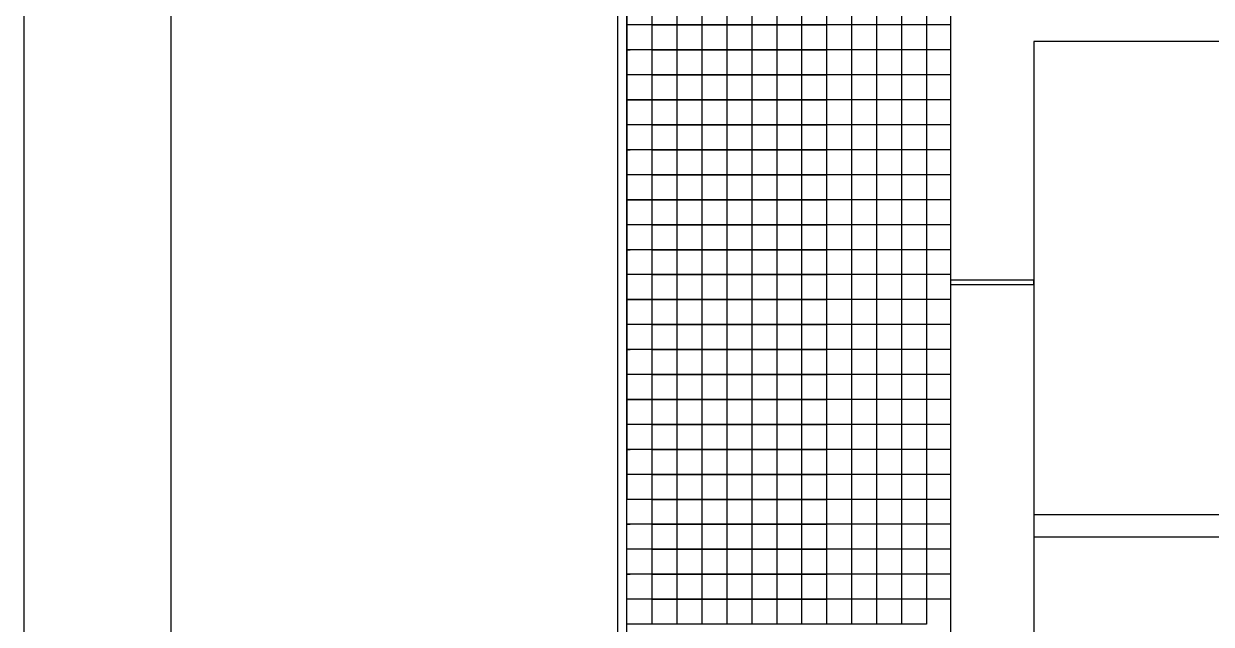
# Model space of a CAD drawing. Header units: millimetres. Extents: x 2377 to 4712, y -254 to 3188.
# Drawn here: x 3304.5 to 3425.8, y 1803.4 to 1864.7 of the extents above; entities that cross this region are included whole.
import ezdxf

# ---------------------------------------------------------------- set-up
doc = ezdxf.new("R2010")
doc.units = ezdxf.units.MM

msp = doc.modelspace()

# ---------------------------------------------------------------- linework, layer by layer
for p, q in [((3304.55, 1974.71), (3304.55, 1677.71)), ((3319.6, 1697.71), (3319.6, 1959.71)), ((3366.12, 1762.23), (3366.12, 1938.53)), ((3365.2, 1762.23), (3365.2, 1913.04)), ((3366.12, 1762.23), (3366.12, 1913.04)), ((3366.12, 1877.36), (3366.12, 1816.18)), ((3366.12, 1867.16), (3366.12, 1856.97)), ((3368.67, 1867.16), (3368.67, 1864.61)), ((3371.22, 1867.16), (3371.22, 1864.61)), ((3373.77, 1867.16), (3373.77, 1864.61)), ((3376.32, 1867.16), (3376.32, 1864.61)), ((3378.87, 1867.16), (3378.87, 1864.61)), ((3381.42, 1867.16), (3381.42, 1864.61)), ((3383.97, 1867.16), (3383.97, 1864.61)), ((3386.52, 1867.16), (3386.52, 1864.61)), ((3389.06, 1867.16), (3389.06, 1864.61)), ((3391.61, 1867.16), (3391.61, 1864.61)), ((3394.16, 1867.16), (3394.16, 1864.61)), ((3396.71, 1867.16), (3396.71, 1864.61)), ((3399.16, 1865.74), (3399.16, 1838.13)), ((3368.67, 1864.61), (3366.12, 1864.61)), ((3366.12, 1864.61), (3366.12, 1862.06)), ((3371.22, 1864.61), (3368.67, 1864.61)), ((3368.67, 1864.61), (3368.67, 1862.06)), ((3368.67, 1864.61), (3371.22, 1864.61)), ((3373.77, 1864.61), (3371.22, 1864.61)), ((3371.22, 1864.61), (3371.22, 1862.06)), ((3371.22, 1864.61), (3373.77, 1864.61)), ((3376.32, 1864.61), (3373.77, 1864.61)), ((3373.77, 1864.61), (3373.77, 1862.06)), ((3373.77, 1864.61), (3376.32, 1864.61)), ((3378.87, 1864.61), (3376.32, 1864.61)), ((3376.32, 1864.61), (3376.32, 1862.06)), ((3376.32, 1864.61), (3378.87, 1864.61)), ((3381.42, 1864.61), (3378.87, 1864.61)), ((3378.87, 1864.61), (3378.87, 1862.06)), ((3378.87, 1864.61), (3381.42, 1864.61)), ((3383.97, 1864.61), (3381.42, 1864.61)), ((3381.42, 1864.61), (3381.42, 1862.06)), ((3381.42, 1864.61), (3383.97, 1864.61)), ((3386.52, 1864.61), (3383.97, 1864.61)), ((3383.97, 1864.61), (3383.97, 1862.06)), ((3383.97, 1864.61), (3386.52, 1864.61)), ((3389.06, 1864.61), (3386.52, 1864.61)), ((3386.52, 1864.61), (3386.52, 1862.06)), ((3391.61, 1864.61), (3389.06, 1864.61)), ((3389.06, 1864.61), (3389.06, 1862.06)), ((3394.16, 1864.61), (3391.61, 1864.61)), ((3391.61, 1864.61), (3391.61, 1862.06)), ((3396.71, 1864.61), (3394.16, 1864.61)), ((3394.16, 1864.61), (3394.16, 1862.06)), ((3399.18, 1864.61), (3396.71, 1864.61)), ((3396.71, 1864.61), (3396.71, 1862.06)), ((3473.58, 1862.91), (3407.66, 1862.91)), ((3407.66, 1862.91), (3407.66, 1836.9)), ((3366.12, 1862.06), (3366.45, 1862.06)), ((3368.67, 1862.06), (3366.12, 1862.06)), ((3366.12, 1862.06), (3366.12, 1859.52)), ((3366.12, 1862.06), (3366.12, 1856.97)), ((3371.22, 1862.06), (3368.67, 1862.06)), ((3368.67, 1862.06), (3368.67, 1859.52)), ((3368.67, 1862.06), (3371.22, 1862.06)), ((3373.77, 1862.06), (3371.22, 1862.06)), ((3371.22, 1862.06), (3371.22, 1859.52)), ((3371.22, 1862.06), (3373.77, 1862.06)), ((3376.32, 1862.06), (3373.77, 1862.06)), ((3373.77, 1862.06), (3373.77, 1859.52)), ((3373.77, 1862.06), (3376.32, 1862.06)), ((3378.87, 1862.06), (3376.32, 1862.06)), ((3376.32, 1862.06), (3376.32, 1859.52)), ((3376.32, 1862.06), (3378.87, 1862.06)), ((3381.42, 1862.06), (3378.87, 1862.06)), ((3378.87, 1862.06), (3378.87, 1859.52)), ((3378.87, 1862.06), (3381.42, 1862.06)), ((3383.97, 1862.06), (3381.42, 1862.06)), ((3381.42, 1862.06), (3381.42, 1859.52)), ((3381.42, 1862.06), (3383.97, 1862.06)), ((3386.52, 1862.06), (3383.97, 1862.06)), ((3383.97, 1862.06), (3383.97, 1859.52)), ((3383.97, 1862.06), (3386.52, 1862.06)), ((3389.06, 1862.06), (3386.52, 1862.06)), ((3386.52, 1862.06), (3386.52, 1859.52)), ((3391.61, 1862.06), (3389.06, 1862.06)), ((3389.06, 1862.06), (3389.06, 1859.52)), ((3394.16, 1862.06), (3391.61, 1862.06)), ((3391.61, 1862.06), (3391.61, 1859.52)), ((3396.71, 1862.06), (3394.16, 1862.06)), ((3394.16, 1862.06), (3394.16, 1859.52)), ((3399.18, 1862.06), (3396.71, 1862.06)), ((3396.71, 1862.06), (3396.71, 1859.52)), ((3368.67, 1859.52), (3366.12, 1859.52)), ((3371.22, 1859.52), (3368.67, 1859.52)), ((3368.67, 1859.52), (3368.67, 1856.97)), ((3368.67, 1859.52), (3371.22, 1859.52)), ((3373.77, 1859.52), (3371.22, 1859.52)), ((3371.22, 1859.52), (3371.22, 1856.97)), ((3371.22, 1859.52), (3373.77, 1859.52)), ((3376.32, 1859.52), (3373.77, 1859.52)), ((3373.77, 1859.52), (3373.77, 1856.97)), ((3373.77, 1859.52), (3376.32, 1859.52)), ((3378.87, 1859.52), (3376.32, 1859.52)), ((3376.32, 1859.52), (3376.32, 1856.97)), ((3376.32, 1859.52), (3378.87, 1859.52)), ((3381.42, 1859.52), (3378.87, 1859.52)), ((3378.87, 1859.52), (3378.87, 1856.97)), ((3378.87, 1859.52), (3381.42, 1859.52)), ((3383.97, 1859.52), (3381.42, 1859.52)), ((3381.42, 1859.52), (3381.42, 1856.97)), ((3381.42, 1859.52), (3383.97, 1859.52)), ((3386.52, 1859.52), (3383.97, 1859.52)), ((3383.97, 1859.52), (3383.97, 1856.97)), ((3383.97, 1859.52), (3386.52, 1859.52)), ((3389.06, 1859.52), (3386.52, 1859.52)), ((3386.52, 1859.52), (3386.52, 1856.97)), ((3391.61, 1859.52), (3389.06, 1859.52)), ((3389.06, 1859.52), (3389.06, 1856.97)), ((3394.16, 1859.52), (3391.61, 1859.52)), ((3391.61, 1859.52), (3391.61, 1856.97)), ((3396.71, 1859.52), (3394.16, 1859.52)), ((3394.16, 1859.52), (3394.16, 1856.97)), ((3399.18, 1859.52), (3396.71, 1859.52)), ((3396.71, 1859.52), (3396.71, 1856.97)), ((3368.67, 1856.97), (3366.12, 1856.97)), ((3366.12, 1856.97), (3366.12, 1836.58)), ((3366.12, 1856.97), (3368.67, 1856.97)), ((3371.22, 1856.97), (3368.67, 1856.97)), ((3368.67, 1856.97), (3368.67, 1854.42)), ((3368.67, 1856.97), (3371.22, 1856.97)), ((3373.77, 1856.97), (3371.22, 1856.97)), ((3371.22, 1856.97), (3371.22, 1854.42)), ((3371.22, 1856.97), (3373.77, 1856.97)), ((3376.32, 1856.97), (3373.77, 1856.97)), ((3373.77, 1856.97), (3373.77, 1854.42)), ((3373.77, 1856.97), (3376.32, 1856.97)), ((3378.87, 1856.97), (3376.32, 1856.97)), ((3376.32, 1856.97), (3376.32, 1854.42)), ((3376.32, 1856.97), (3378.87, 1856.97)), ((3381.42, 1856.97), (3378.87, 1856.97)), ((3378.87, 1856.97), (3378.87, 1854.42)), ((3378.87, 1856.97), (3381.42, 1856.97)), ((3383.97, 1856.97), (3381.42, 1856.97)), ((3381.42, 1856.97), (3381.42, 1854.42)), ((3381.42, 1856.97), (3383.97, 1856.97)), ((3386.52, 1856.97), (3383.97, 1856.97)), ((3383.97, 1856.97), (3383.97, 1854.42)), ((3383.97, 1856.97), (3386.52, 1856.97)), ((3389.06, 1856.97), (3386.52, 1856.97)), ((3386.52, 1856.97), (3386.52, 1854.42)), ((3391.61, 1856.97), (3389.06, 1856.97)), ((3389.06, 1856.97), (3389.06, 1854.42)), ((3394.16, 1856.97), (3391.61, 1856.97)), ((3391.61, 1856.97), (3391.61, 1854.42)), ((3396.71, 1856.97), (3394.16, 1856.97)), ((3394.16, 1856.97), (3394.16, 1854.42)), ((3399.18, 1856.97), (3396.71, 1856.97)), ((3396.71, 1856.97), (3396.71, 1854.42)), ((3368.67, 1854.42), (3366.12, 1854.42)), ((3366.12, 1854.42), (3366.12, 1851.87)), ((3371.22, 1854.42), (3368.67, 1854.42)), ((3368.67, 1854.42), (3368.67, 1851.87)), ((3368.67, 1854.42), (3371.22, 1854.42)), ((3373.77, 1854.42), (3371.22, 1854.42)), ((3371.22, 1854.42), (3371.22, 1851.87)), ((3371.22, 1854.42), (3373.77, 1854.42)), ((3376.32, 1854.42), (3373.77, 1854.42)), ((3373.77, 1854.42), (3373.77, 1851.87)), ((3373.77, 1854.42), (3376.32, 1854.42)), ((3378.87, 1854.42), (3376.32, 1854.42)), ((3376.32, 1854.42), (3376.32, 1851.87)), ((3376.32, 1854.42), (3378.87, 1854.42)), ((3381.42, 1854.42), (3378.87, 1854.42)), ((3378.87, 1854.42), (3378.87, 1851.87)), ((3378.87, 1854.42), (3381.42, 1854.42)), ((3383.97, 1854.42), (3381.42, 1854.42)), ((3381.42, 1854.42), (3381.42, 1851.87)), ((3381.42, 1854.42), (3383.97, 1854.42)), ((3386.52, 1854.42), (3383.97, 1854.42)), ((3383.97, 1854.42), (3383.97, 1851.87)), ((3383.97, 1854.42), (3386.52, 1854.42)), ((3389.06, 1854.42), (3386.52, 1854.42)), ((3386.52, 1854.42), (3386.52, 1851.87)), ((3391.61, 1854.42), (3389.06, 1854.42)), ((3389.06, 1854.42), (3389.06, 1851.87)), ((3394.16, 1854.42), (3391.61, 1854.42)), ((3391.61, 1854.42), (3391.61, 1851.87)), ((3396.71, 1854.42), (3394.16, 1854.42)), ((3394.16, 1854.42), (3394.16, 1851.87)), ((3399.18, 1854.42), (3396.71, 1854.42)), ((3396.71, 1854.42), (3396.71, 1851.87)), ((3366.12, 1851.87), (3366.12, 1853.14)), ((3366.12, 1851.87), (3366.45, 1851.87)), ((3368.67, 1851.87), (3366.12, 1851.87)), ((3366.12, 1851.87), (3366.12, 1849.32)), ((3366.12, 1851.87), (3366.12, 1846.77)), ((3371.22, 1851.87), (3368.67, 1851.87)), ((3368.67, 1851.87), (3368.67, 1849.32)), ((3368.67, 1851.87), (3371.22, 1851.87)), ((3373.77, 1851.87), (3371.22, 1851.87)), ((3371.22, 1851.87), (3371.22, 1849.32)), ((3371.22, 1851.87), (3373.77, 1851.87)), ((3376.32, 1851.87), (3373.77, 1851.87)), ((3373.77, 1851.87), (3373.77, 1849.32)), ((3373.77, 1851.87), (3376.32, 1851.87)), ((3378.87, 1851.87), (3376.32, 1851.87)), ((3376.32, 1851.87), (3376.32, 1849.32)), ((3376.32, 1851.87), (3378.87, 1851.87)), ((3381.42, 1851.87), (3378.87, 1851.87)), ((3378.87, 1851.87), (3378.87, 1849.32)), ((3378.87, 1851.87), (3381.42, 1851.87)), ((3383.97, 1851.87), (3381.42, 1851.87)), ((3381.42, 1851.87), (3381.42, 1849.32)), ((3381.42, 1851.87), (3383.97, 1851.87)), ((3386.52, 1851.87), (3383.97, 1851.87)), ((3383.97, 1851.87), (3383.97, 1849.32)), ((3383.97, 1851.87), (3386.52, 1851.87)), ((3389.06, 1851.87), (3386.52, 1851.87)), ((3386.52, 1851.87), (3386.52, 1849.32)), ((3391.61, 1851.87), (3389.06, 1851.87)), ((3389.06, 1851.87), (3389.06, 1849.32)), ((3394.16, 1851.87), (3391.61, 1851.87)), ((3391.61, 1851.87), (3391.61, 1849.32)), ((3396.71, 1851.87), (3394.16, 1851.87)), ((3394.16, 1851.87), (3394.16, 1849.32)), ((3399.18, 1851.87), (3396.71, 1851.87)), ((3396.71, 1851.87), (3396.71, 1849.32)), ((3368.67, 1849.32), (3366.12, 1849.32)), ((3371.22, 1849.32), (3368.67, 1849.32)), ((3368.67, 1849.32), (3368.67, 1846.77)), ((3368.67, 1849.32), (3371.22, 1849.32)), ((3373.77, 1849.32), (3371.22, 1849.32)), ((3371.22, 1849.32), (3371.22, 1846.77)), ((3371.22, 1849.32), (3373.77, 1849.32)), ((3376.32, 1849.32), (3373.77, 1849.32)), ((3373.77, 1849.32), (3373.77, 1846.77)), ((3373.77, 1849.32), (3376.32, 1849.32)), ((3378.87, 1849.32), (3376.32, 1849.32)), ((3376.32, 1849.32), (3376.32, 1846.77)), ((3376.32, 1849.32), (3378.87, 1849.32)), ((3381.42, 1849.32), (3378.87, 1849.32)), ((3378.87, 1849.32), (3378.87, 1846.77)), ((3378.87, 1849.32), (3381.42, 1849.32)), ((3383.97, 1849.32), (3381.42, 1849.32)), ((3381.42, 1849.32), (3381.42, 1846.77)), ((3381.42, 1849.32), (3383.97, 1849.32)), ((3386.52, 1849.32), (3383.97, 1849.32)), ((3383.97, 1849.32), (3383.97, 1846.77)), ((3383.97, 1849.32), (3386.52, 1849.32)), ((3389.06, 1849.32), (3386.52, 1849.32)), ((3386.52, 1849.32), (3386.52, 1846.77)), ((3391.61, 1849.32), (3389.06, 1849.32)), ((3389.06, 1849.32), (3389.06, 1846.77)), ((3394.16, 1849.32), (3391.61, 1849.32)), ((3391.61, 1849.32), (3391.61, 1846.77)), ((3396.71, 1849.32), (3394.16, 1849.32)), ((3394.16, 1849.32), (3394.16, 1846.77)), ((3399.18, 1849.32), (3396.71, 1849.32)), ((3396.71, 1849.32), (3396.71, 1846.77)), ((3368.67, 1846.77), (3366.12, 1846.77)), ((3366.12, 1846.77), (3366.12, 1836.58)), ((3366.12, 1846.77), (3368.67, 1846.77)), ((3371.22, 1846.77), (3368.67, 1846.77)), ((3368.67, 1846.77), (3368.67, 1844.22)), ((3368.67, 1846.77), (3371.22, 1846.77)), ((3373.77, 1846.77), (3371.22, 1846.77)), ((3371.22, 1846.77), (3371.22, 1844.22)), ((3371.22, 1846.77), (3373.77, 1846.77)), ((3376.32, 1846.77), (3373.77, 1846.77)), ((3373.77, 1846.77), (3373.77, 1844.22)), ((3373.77, 1846.77), (3376.32, 1846.77)), ((3378.87, 1846.77), (3376.32, 1846.77)), ((3376.32, 1846.77), (3376.32, 1844.22)), ((3376.32, 1846.77), (3378.87, 1846.77)), ((3381.42, 1846.77), (3378.87, 1846.77)), ((3378.87, 1846.77), (3378.87, 1844.22)), ((3378.87, 1846.77), (3381.42, 1846.77)), ((3383.97, 1846.77), (3381.42, 1846.77)), ((3381.42, 1846.77), (3381.42, 1844.22)), ((3381.42, 1846.77), (3383.97, 1846.77)), ((3386.52, 1846.77), (3383.97, 1846.77)), ((3383.97, 1846.77), (3383.97, 1844.22)), ((3383.97, 1846.77), (3386.52, 1846.77)), ((3389.06, 1846.77), (3386.52, 1846.77)), ((3386.52, 1846.77), (3386.52, 1844.22)), ((3391.61, 1846.77), (3389.06, 1846.77)), ((3389.06, 1846.77), (3389.06, 1844.22)), ((3394.16, 1846.77), (3391.61, 1846.77)), ((3391.61, 1846.77), (3391.61, 1844.22)), ((3396.71, 1846.77), (3394.16, 1846.77)), ((3394.16, 1846.77), (3394.16, 1844.22)), ((3399.18, 1846.77), (3396.71, 1846.77)), ((3396.71, 1846.77), (3396.71, 1844.22)), ((3368.67, 1844.22), (3366.12, 1844.22)), ((3366.12, 1844.22), (3366.12, 1841.67)), ((3371.22, 1844.22), (3368.67, 1844.22)), ((3368.67, 1844.22), (3368.67, 1841.67)), ((3368.67, 1844.22), (3371.22, 1844.22)), ((3373.77, 1844.22), (3371.22, 1844.22)), ((3371.22, 1844.22), (3371.22, 1841.67)), ((3371.22, 1844.22), (3373.77, 1844.22)), ((3376.32, 1844.22), (3373.77, 1844.22)), ((3373.77, 1844.22), (3373.77, 1841.67)), ((3373.77, 1844.22), (3376.32, 1844.22)), ((3378.87, 1844.22), (3376.32, 1844.22)), ((3376.32, 1844.22), (3376.32, 1841.67)), ((3376.32, 1844.22), (3378.87, 1844.22)), ((3381.42, 1844.22), (3378.87, 1844.22)), ((3378.87, 1844.22), (3378.87, 1841.67)), ((3378.87, 1844.22), (3381.42, 1844.22)), ((3383.97, 1844.22), (3381.42, 1844.22)), ((3381.42, 1844.22), (3381.42, 1841.67)), ((3381.42, 1844.22), (3383.97, 1844.22)), ((3386.52, 1844.22), (3383.97, 1844.22)), ((3383.97, 1844.22), (3383.97, 1841.67)), ((3383.97, 1844.22), (3386.52, 1844.22)), ((3389.06, 1844.22), (3386.52, 1844.22)), ((3386.52, 1844.22), (3386.52, 1841.67)), ((3391.61, 1844.22), (3389.06, 1844.22)), ((3389.06, 1844.22), (3389.06, 1841.67)), ((3394.16, 1844.22), (3391.61, 1844.22)), ((3391.61, 1844.22), (3391.61, 1841.67)), ((3396.71, 1844.22), (3394.16, 1844.22)), ((3394.16, 1844.22), (3394.16, 1841.67)), ((3399.18, 1844.22), (3396.71, 1844.22)), ((3396.71, 1844.22), (3396.71, 1841.67)), ((3366.12, 1841.67), (3366.45, 1841.67)), ((3368.67, 1841.67), (3366.12, 1841.67)), ((3366.12, 1841.67), (3366.12, 1839.12)), ((3366.12, 1841.67), (3366.12, 1836.58)), ((3371.22, 1841.67), (3368.67, 1841.67)), ((3368.67, 1841.67), (3368.67, 1839.12)), ((3368.67, 1841.67), (3371.22, 1841.67)), ((3373.77, 1841.67), (3371.22, 1841.67)), ((3371.22, 1841.67), (3371.22, 1839.12)), ((3371.22, 1841.67), (3373.77, 1841.67)), ((3376.32, 1841.67), (3373.77, 1841.67)), ((3373.77, 1841.67), (3373.77, 1839.12)), ((3373.77, 1841.67), (3376.32, 1841.67)), ((3378.87, 1841.67), (3376.32, 1841.67)), ((3376.32, 1841.67), (3376.32, 1839.12)), ((3376.32, 1841.67), (3378.87, 1841.67)), ((3381.42, 1841.67), (3378.87, 1841.67)), ((3378.87, 1841.67), (3378.87, 1839.12)), ((3378.87, 1841.67), (3381.42, 1841.67)), ((3383.97, 1841.67), (3381.42, 1841.67)), ((3381.42, 1841.67), (3381.42, 1839.12)), ((3381.42, 1841.67), (3383.97, 1841.67)), ((3386.52, 1841.67), (3383.97, 1841.67)), ((3383.97, 1841.67), (3383.97, 1839.12)), ((3383.97, 1841.67), (3386.52, 1841.67)), ((3389.06, 1841.67), (3386.52, 1841.67)), ((3386.52, 1841.67), (3386.52, 1839.12)), ((3391.61, 1841.67), (3389.06, 1841.67)), ((3389.06, 1841.67), (3389.06, 1839.12)), ((3394.16, 1841.67), (3391.61, 1841.67)), ((3391.61, 1841.67), (3391.61, 1839.12)), ((3396.71, 1841.67), (3394.16, 1841.67)), ((3394.16, 1841.67), (3394.16, 1839.12)), ((3399.18, 1841.67), (3396.71, 1841.67)), ((3396.71, 1841.67), (3396.71, 1839.12)), ((3368.67, 1839.12), (3366.12, 1839.12)), ((3371.22, 1839.12), (3368.67, 1839.12)), ((3368.67, 1839.12), (3368.67, 1836.58)), ((3368.67, 1839.12), (3371.22, 1839.12)), ((3373.77, 1839.12), (3371.22, 1839.12)), ((3371.22, 1839.12), (3371.22, 1836.58)), ((3371.22, 1839.12), (3373.77, 1839.12)), ((3376.32, 1839.12), (3373.77, 1839.12)), ((3373.77, 1839.12), (3373.77, 1836.58)), ((3373.77, 1839.12), (3376.32, 1839.12)), ((3378.87, 1839.12), (3376.32, 1839.12)), ((3376.32, 1839.12), (3376.32, 1836.58)), ((3376.32, 1839.12), (3378.87, 1839.12)), ((3381.42, 1839.12), (3378.87, 1839.12)), ((3378.87, 1839.12), (3378.87, 1836.58)), ((3378.87, 1839.12), (3381.42, 1839.12)), ((3383.97, 1839.12), (3381.42, 1839.12)), ((3381.42, 1839.12), (3381.42, 1836.58)), ((3381.42, 1839.12), (3383.97, 1839.12)), ((3386.52, 1839.12), (3383.97, 1839.12)), ((3383.97, 1839.12), (3383.97, 1836.58)), ((3383.97, 1839.12), (3386.52, 1839.12)), ((3389.06, 1839.12), (3386.52, 1839.12)), ((3386.52, 1839.12), (3386.52, 1836.58)), ((3391.61, 1839.12), (3389.06, 1839.12)), ((3389.06, 1839.12), (3389.06, 1836.58)), ((3394.16, 1839.12), (3391.61, 1839.12)), ((3391.61, 1839.12), (3391.61, 1836.58)), ((3396.71, 1839.12), (3394.16, 1839.12)), ((3394.16, 1839.12), (3394.16, 1836.58)), ((3399.18, 1839.12), (3396.71, 1839.12)), ((3396.71, 1839.12), (3396.71, 1836.58)), ((3399.16, 1839.12), (3399.16, 1789.2)), ((3407.66, 1838.55), (3399.16, 1838.55)), ((3399.16, 1838.13), (3407.66, 1838.13)), ((3407.66, 1838.13), (3407.66, 1838.55)), ((3407.66, 1838.13), (3407.66, 1788.72)), ((3368.67, 1836.58), (3366.12, 1836.58)), ((3366.12, 1836.58), (3366.12, 1816.18)), ((3366.12, 1836.58), (3368.67, 1836.58)), ((3371.22, 1836.58), (3368.67, 1836.58)), ((3368.67, 1836.58), (3368.67, 1834.03)), ((3368.67, 1836.58), (3371.22, 1836.58)), ((3373.77, 1836.58), (3371.22, 1836.58)), ((3371.22, 1836.58), (3371.22, 1834.03)), ((3371.22, 1836.58), (3373.77, 1836.58)), ((3376.32, 1836.58), (3373.77, 1836.58)), ((3373.77, 1836.58), (3373.77, 1834.03)), ((3373.77, 1836.58), (3376.32, 1836.58)), ((3378.87, 1836.58), (3376.32, 1836.58)), ((3376.32, 1836.58), (3376.32, 1834.03)), ((3376.32, 1836.58), (3378.87, 1836.58)), ((3381.42, 1836.58), (3378.87, 1836.58)), ((3378.87, 1836.58), (3378.87, 1834.03)), ((3378.87, 1836.58), (3381.42, 1836.58)), ((3383.97, 1836.58), (3381.42, 1836.58)), ((3381.42, 1836.58), (3381.42, 1834.03)), ((3381.42, 1836.58), (3383.97, 1836.58)), ((3386.52, 1836.58), (3383.97, 1836.58)), ((3383.97, 1836.58), (3383.97, 1834.03)), ((3383.97, 1836.58), (3386.52, 1836.58)), ((3389.06, 1836.58), (3386.52, 1836.58)), ((3386.52, 1836.58), (3386.52, 1834.03)), ((3391.61, 1836.58), (3389.06, 1836.58)), ((3389.06, 1836.58), (3389.06, 1834.03)), ((3394.16, 1836.58), (3391.61, 1836.58)), ((3391.61, 1836.58), (3391.61, 1834.03)), ((3396.71, 1836.58), (3394.16, 1836.58)), ((3394.16, 1836.58), (3394.16, 1834.03)), ((3399.18, 1836.58), (3396.71, 1836.58)), ((3396.71, 1836.58), (3396.71, 1834.03)), ((3368.67, 1834.03), (3366.12, 1834.03)), ((3366.12, 1834.03), (3366.12, 1831.48)), ((3371.22, 1834.03), (3368.67, 1834.03)), ((3368.67, 1834.03), (3368.67, 1831.48)), ((3368.67, 1834.03), (3371.22, 1834.03)), ((3373.77, 1834.03), (3371.22, 1834.03)), ((3371.22, 1834.03), (3371.22, 1831.48)), ((3371.22, 1834.03), (3373.77, 1834.03)), ((3376.32, 1834.03), (3373.77, 1834.03)), ((3373.77, 1834.03), (3373.77, 1831.48)), ((3373.77, 1834.03), (3376.32, 1834.03)), ((3378.87, 1834.03), (3376.32, 1834.03)), ((3376.32, 1834.03), (3376.32, 1831.48)), ((3376.32, 1834.03), (3378.87, 1834.03)), ((3381.42, 1834.03), (3378.87, 1834.03)), ((3378.87, 1834.03), (3378.87, 1831.48)), ((3378.87, 1834.03), (3381.42, 1834.03)), ((3383.97, 1834.03), (3381.42, 1834.03)), ((3381.42, 1834.03), (3381.42, 1831.48)), ((3381.42, 1834.03), (3383.97, 1834.03)), ((3386.52, 1834.03), (3383.97, 1834.03)), ((3383.97, 1834.03), (3383.97, 1831.48)), ((3383.97, 1834.03), (3386.52, 1834.03)), ((3389.06, 1834.03), (3386.52, 1834.03)), ((3386.52, 1834.03), (3386.52, 1831.48)), ((3391.61, 1834.03), (3389.06, 1834.03)), ((3389.06, 1834.03), (3389.06, 1831.48)), ((3394.16, 1834.03), (3391.61, 1834.03)), ((3391.61, 1834.03), (3391.61, 1831.48)), ((3396.71, 1834.03), (3394.16, 1834.03)), ((3394.16, 1834.03), (3394.16, 1831.48)), ((3399.18, 1834.03), (3396.71, 1834.03)), ((3396.71, 1834.03), (3396.71, 1831.48)), ((3366.12, 1831.48), (3366.45, 1831.48)), ((3368.67, 1831.48), (3366.12, 1831.48)), ((3366.12, 1831.48), (3366.12, 1828.93)), ((3366.12, 1831.48), (3366.12, 1826.38)), ((3371.22, 1831.48), (3368.67, 1831.48)), ((3368.67, 1831.48), (3368.67, 1828.93)), ((3368.67, 1831.48), (3371.22, 1831.48)), ((3373.77, 1831.48), (3371.22, 1831.48)), ((3371.22, 1831.48), (3371.22, 1828.93)), ((3371.22, 1831.48), (3373.77, 1831.48)), ((3376.32, 1831.48), (3373.77, 1831.48)), ((3373.77, 1831.48), (3373.77, 1828.93)), ((3373.77, 1831.48), (3376.32, 1831.48)), ((3378.87, 1831.48), (3376.32, 1831.48)), ((3376.32, 1831.48), (3376.32, 1828.93)), ((3376.32, 1831.48), (3378.87, 1831.48)), ((3381.42, 1831.48), (3378.87, 1831.48)), ((3378.87, 1831.48), (3378.87, 1828.93)), ((3378.87, 1831.48), (3381.42, 1831.48)), ((3383.97, 1831.48), (3381.42, 1831.48)), ((3381.42, 1831.48), (3381.42, 1828.93)), ((3381.42, 1831.48), (3383.97, 1831.48)), ((3386.52, 1831.48), (3383.97, 1831.48)), ((3383.97, 1831.48), (3383.97, 1828.93)), ((3383.97, 1831.48), (3386.52, 1831.48)), ((3389.06, 1831.48), (3386.52, 1831.48)), ((3386.52, 1831.48), (3386.52, 1828.93)), ((3391.61, 1831.48), (3389.06, 1831.48)), ((3389.06, 1831.48), (3389.06, 1828.93)), ((3394.16, 1831.48), (3391.61, 1831.48)), ((3391.61, 1831.48), (3391.61, 1828.93)), ((3396.71, 1831.48), (3394.16, 1831.48)), ((3394.16, 1831.48), (3394.16, 1828.93)), ((3399.18, 1831.48), (3396.71, 1831.48)), ((3396.71, 1831.48), (3396.71, 1828.93)), ((3368.67, 1828.93), (3366.12, 1828.93)), ((3371.22, 1828.93), (3368.67, 1828.93)), ((3368.67, 1828.93), (3368.67, 1826.38)), ((3368.67, 1828.93), (3371.22, 1828.93)), ((3373.77, 1828.93), (3371.22, 1828.93)), ((3371.22, 1828.93), (3371.22, 1826.38)), ((3371.22, 1828.93), (3373.77, 1828.93)), ((3376.32, 1828.93), (3373.77, 1828.93)), ((3373.77, 1828.93), (3373.77, 1826.38)), ((3373.77, 1828.93), (3376.32, 1828.93)), ((3378.87, 1828.93), (3376.32, 1828.93)), ((3376.32, 1828.93), (3376.32, 1826.38)), ((3376.32, 1828.93), (3378.87, 1828.93)), ((3381.42, 1828.93), (3378.87, 1828.93)), ((3378.87, 1828.93), (3378.87, 1826.38)), ((3378.87, 1828.93), (3381.42, 1828.93)), ((3383.97, 1828.93), (3381.42, 1828.93)), ((3381.42, 1828.93), (3381.42, 1826.38)), ((3381.42, 1828.93), (3383.97, 1828.93)), ((3386.52, 1828.93), (3383.97, 1828.93)), ((3383.97, 1828.93), (3383.97, 1826.38)), ((3383.97, 1828.93), (3386.52, 1828.93)), ((3389.06, 1828.93), (3386.52, 1828.93)), ((3386.52, 1828.93), (3386.52, 1826.38)), ((3391.61, 1828.93), (3389.06, 1828.93)), ((3389.06, 1828.93), (3389.06, 1826.38)), ((3394.16, 1828.93), (3391.61, 1828.93)), ((3391.61, 1828.93), (3391.61, 1826.38)), ((3396.71, 1828.93), (3394.16, 1828.93)), ((3394.16, 1828.93), (3394.16, 1826.38)), ((3399.18, 1828.93), (3396.71, 1828.93)), ((3396.71, 1828.93), (3396.71, 1826.38)), ((3399.18, 1827.42), (3399.18, 1826.87)), ((3368.67, 1826.38), (3366.12, 1826.38)), ((3366.12, 1826.38), (3366.12, 1816.18)), ((3366.12, 1826.38), (3368.67, 1826.38)), ((3371.22, 1826.38), (3368.67, 1826.38)), ((3368.67, 1826.38), (3368.67, 1823.83)), ((3368.67, 1826.38), (3371.22, 1826.38)), ((3373.77, 1826.38), (3371.22, 1826.38)), ((3371.22, 1826.38), (3371.22, 1823.83)), ((3371.22, 1826.38), (3373.77, 1826.38)), ((3376.32, 1826.38), (3373.77, 1826.38)), ((3373.77, 1826.38), (3373.77, 1823.83)), ((3373.77, 1826.38), (3376.32, 1826.38)), ((3378.87, 1826.38), (3376.32, 1826.38)), ((3376.32, 1826.38), (3376.32, 1823.83)), ((3376.32, 1826.38), (3378.87, 1826.38)), ((3381.42, 1826.38), (3378.87, 1826.38)), ((3378.87, 1826.38), (3378.87, 1823.83)), ((3378.87, 1826.38), (3381.42, 1826.38)), ((3383.97, 1826.38), (3381.42, 1826.38)), ((3381.42, 1826.38), (3381.42, 1823.83)), ((3381.42, 1826.38), (3383.97, 1826.38)), ((3386.52, 1826.38), (3383.97, 1826.38)), ((3383.97, 1826.38), (3383.97, 1823.83)), ((3383.97, 1826.38), (3386.52, 1826.38)), ((3389.06, 1826.38), (3386.52, 1826.38)), ((3386.52, 1826.38), (3386.52, 1823.83)), ((3391.61, 1826.38), (3389.06, 1826.38)), ((3389.06, 1826.38), (3389.06, 1823.83)), ((3394.16, 1826.38), (3391.61, 1826.38)), ((3391.61, 1826.38), (3391.61, 1823.83)), ((3396.71, 1826.38), (3394.16, 1826.38)), ((3394.16, 1826.38), (3394.16, 1823.83)), ((3399.18, 1826.38), (3396.71, 1826.38)), ((3396.71, 1826.38), (3396.71, 1823.83)), ((3368.67, 1823.83), (3366.12, 1823.83)), ((3366.12, 1823.83), (3366.12, 1821.28)), ((3371.22, 1823.83), (3368.67, 1823.83)), ((3368.67, 1823.83), (3368.67, 1821.28)), ((3368.67, 1823.83), (3371.22, 1823.83)), ((3373.77, 1823.83), (3371.22, 1823.83)), ((3371.22, 1823.83), (3371.22, 1821.28)), ((3371.22, 1823.83), (3373.77, 1823.83)), ((3376.32, 1823.83), (3373.77, 1823.83)), ((3373.77, 1823.83), (3373.77, 1821.28)), ((3373.77, 1823.83), (3376.32, 1823.83)), ((3378.87, 1823.83), (3376.32, 1823.83)), ((3376.32, 1823.83), (3376.32, 1821.28)), ((3376.32, 1823.83), (3378.87, 1823.83)), ((3381.42, 1823.83), (3378.87, 1823.83)), ((3378.87, 1823.83), (3378.87, 1821.28)), ((3378.87, 1823.83), (3381.42, 1823.83)), ((3383.97, 1823.83), (3381.42, 1823.83)), ((3381.42, 1823.83), (3381.42, 1821.28)), ((3381.42, 1823.83), (3383.97, 1823.83)), ((3386.52, 1823.83), (3383.97, 1823.83)), ((3383.97, 1823.83), (3383.97, 1821.28)), ((3383.97, 1823.83), (3386.52, 1823.83)), ((3389.06, 1823.83), (3386.52, 1823.83)), ((3386.52, 1823.83), (3386.52, 1821.28)), ((3391.61, 1823.83), (3389.06, 1823.83)), ((3389.06, 1823.83), (3389.06, 1821.28)), ((3394.16, 1823.83), (3391.61, 1823.83)), ((3391.61, 1823.83), (3391.61, 1821.28)), ((3396.71, 1823.83), (3394.16, 1823.83)), ((3394.16, 1823.83), (3394.16, 1821.28)), ((3399.18, 1823.83), (3396.71, 1823.83)), ((3396.71, 1823.83), (3396.71, 1821.28)), ((3366.12, 1821.28), (3366.45, 1821.28)), ((3368.67, 1821.28), (3366.12, 1821.28)), ((3366.12, 1821.28), (3366.12, 1818.73)), ((3366.12, 1821.28), (3366.12, 1816.18)), ((3371.22, 1821.28), (3368.67, 1821.28)), ((3368.67, 1821.28), (3368.67, 1818.73)), ((3368.67, 1821.28), (3371.22, 1821.28)), ((3373.77, 1821.28), (3371.22, 1821.28)), ((3371.22, 1821.28), (3371.22, 1818.73)), ((3371.22, 1821.28), (3373.77, 1821.28)), ((3376.32, 1821.28), (3373.77, 1821.28)), ((3373.77, 1821.28), (3373.77, 1818.73)), ((3373.77, 1821.28), (3376.32, 1821.28)), ((3378.87, 1821.28), (3376.32, 1821.28)), ((3376.32, 1821.28), (3376.32, 1818.73)), ((3376.32, 1821.28), (3378.87, 1821.28)), ((3381.42, 1821.28), (3378.87, 1821.28)), ((3378.87, 1821.28), (3378.87, 1818.73)), ((3378.87, 1821.28), (3381.42, 1821.28)), ((3383.97, 1821.28), (3381.42, 1821.28)), ((3381.42, 1821.28), (3381.42, 1818.73)), ((3381.42, 1821.28), (3383.97, 1821.28)), ((3386.52, 1821.28), (3383.97, 1821.28)), ((3383.97, 1821.28), (3383.97, 1818.73)), ((3383.97, 1821.28), (3386.52, 1821.28)), ((3389.06, 1821.28), (3386.52, 1821.28)), ((3386.52, 1821.28), (3386.52, 1818.73)), ((3391.61, 1821.28), (3389.06, 1821.28)), ((3389.06, 1821.28), (3389.06, 1818.73)), ((3394.16, 1821.28), (3391.61, 1821.28)), ((3391.61, 1821.28), (3391.61, 1818.73)), ((3396.71, 1821.28), (3394.16, 1821.28)), ((3394.16, 1821.28), (3394.16, 1818.73)), ((3399.18, 1821.28), (3396.71, 1821.28)), ((3396.71, 1821.28), (3396.71, 1818.73)), ((3368.67, 1818.73), (3366.12, 1818.73)), ((3371.22, 1818.73), (3368.67, 1818.73)), ((3368.67, 1818.73), (3368.67, 1816.18)), ((3368.67, 1818.73), (3371.22, 1818.73)), ((3373.77, 1818.73), (3371.22, 1818.73)), ((3371.22, 1818.73), (3371.22, 1816.18)), ((3371.22, 1818.73), (3373.77, 1818.73)), ((3376.32, 1818.73), (3373.77, 1818.73)), ((3373.77, 1818.73), (3373.77, 1816.18)), ((3373.77, 1818.73), (3376.32, 1818.73)), ((3378.87, 1818.73), (3376.32, 1818.73)), ((3376.32, 1818.73), (3376.32, 1816.18)), ((3376.32, 1818.73), (3378.87, 1818.73)), ((3381.42, 1818.73), (3378.87, 1818.73)), ((3378.87, 1818.73), (3378.87, 1816.18)), ((3378.87, 1818.73), (3381.42, 1818.73)), ((3383.97, 1818.73), (3381.42, 1818.73)), ((3381.42, 1818.73), (3381.42, 1816.18)), ((3381.42, 1818.73), (3383.97, 1818.73)), ((3386.52, 1818.73), (3383.97, 1818.73)), ((3383.97, 1818.73), (3383.97, 1816.18)), ((3383.97, 1818.73), (3386.52, 1818.73)), ((3389.06, 1818.73), (3386.52, 1818.73)), ((3386.52, 1818.73), (3386.52, 1816.18)), ((3391.61, 1818.73), (3389.06, 1818.73)), ((3389.06, 1818.73), (3389.06, 1816.18)), ((3394.16, 1818.73), (3391.61, 1818.73)), ((3391.61, 1818.73), (3391.61, 1816.18)), ((3396.71, 1818.73), (3394.16, 1818.73)), ((3394.16, 1818.73), (3394.16, 1816.18)), ((3399.18, 1818.73), (3396.71, 1818.73)), ((3396.71, 1818.73), (3396.71, 1816.18)), ((3368.67, 1816.18), (3366.12, 1816.18)), ((3368.67, 1816.18), (3366.12, 1816.18)), ((3371.22, 1816.18), (3368.67, 1816.18)), ((3371.22, 1816.18), (3368.67, 1816.18)), ((3368.67, 1816.18), (3368.67, 1813.64)), ((3368.67, 1816.18), (3371.22, 1816.18)), ((3373.77, 1816.18), (3371.22, 1816.18)), ((3373.77, 1816.18), (3371.22, 1816.18)), ((3371.22, 1816.18), (3371.22, 1813.64)), ((3371.22, 1816.18), (3373.77, 1816.18)), ((3376.32, 1816.18), (3373.77, 1816.18)), ((3376.32, 1816.18), (3373.77, 1816.18)), ((3373.77, 1816.18), (3373.77, 1813.64)), ((3373.77, 1816.18), (3376.32, 1816.18)), ((3378.87, 1816.18), (3376.32, 1816.18)), ((3378.87, 1816.18), (3376.32, 1816.18)), ((3376.32, 1816.18), (3376.32, 1813.64)), ((3376.32, 1816.18), (3378.87, 1816.18)), ((3381.42, 1816.18), (3378.87, 1816.18)), ((3381.42, 1816.18), (3378.87, 1816.18)), ((3378.87, 1816.18), (3378.87, 1813.64)), ((3378.87, 1816.18), (3381.42, 1816.18)), ((3383.97, 1816.18), (3381.42, 1816.18)), ((3383.97, 1816.18), (3381.42, 1816.18)), ((3381.42, 1816.18), (3381.42, 1813.64)), ((3381.42, 1816.18), (3383.97, 1816.18)), ((3386.52, 1816.18), (3383.97, 1816.18)), ((3386.52, 1816.18), (3383.97, 1816.18)), ((3383.97, 1816.18), (3383.97, 1813.64)), ((3383.97, 1816.18), (3386.52, 1816.18)), ((3389.06, 1816.18), (3386.52, 1816.18)), ((3389.06, 1816.18), (3386.52, 1816.18)), ((3386.52, 1816.18), (3386.52, 1813.64)), ((3391.61, 1816.18), (3389.06, 1816.18)), ((3391.61, 1816.18), (3389.06, 1816.18)), ((3389.06, 1816.18), (3389.06, 1813.64)), ((3394.16, 1816.18), (3391.61, 1816.18)), ((3394.16, 1816.18), (3391.61, 1816.18)), ((3391.61, 1816.18), (3391.61, 1813.64)), ((3396.71, 1816.18), (3394.16, 1816.18)), ((3396.71, 1816.18), (3394.16, 1816.18)), ((3394.16, 1816.18), (3394.16, 1813.64)), ((3399.18, 1816.18), (3396.71, 1816.18)), ((3396.71, 1816.18), (3396.71, 1813.64)), ((3407.66, 1814.65), (3484.01, 1814.65)), ((3366.12, 1813.64), (3366.45, 1813.64)), ((3368.67, 1813.64), (3366.12, 1813.64)), ((3371.22, 1813.64), (3368.67, 1813.64)), ((3368.67, 1813.64), (3368.67, 1811.09)), ((3368.67, 1813.64), (3371.22, 1813.64)), ((3373.77, 1813.64), (3371.22, 1813.64)), ((3371.22, 1813.64), (3371.22, 1811.09)), ((3371.22, 1813.64), (3373.77, 1813.64)), ((3376.32, 1813.64), (3373.77, 1813.64)), ((3373.77, 1813.64), (3373.77, 1811.09)), ((3373.77, 1813.64), (3376.32, 1813.64)), ((3378.87, 1813.64), (3376.32, 1813.64)), ((3376.32, 1813.64), (3376.32, 1811.09)), ((3376.32, 1813.64), (3378.87, 1813.64)), ((3381.42, 1813.64), (3378.87, 1813.64)), ((3378.87, 1813.64), (3378.87, 1811.09)), ((3378.87, 1813.64), (3381.42, 1813.64)), ((3383.97, 1813.64), (3381.42, 1813.64)), ((3381.42, 1813.64), (3381.42, 1811.09)), ((3381.42, 1813.64), (3383.97, 1813.64)), ((3386.52, 1813.64), (3383.97, 1813.64)), ((3383.97, 1813.64), (3383.97, 1811.09)), ((3383.97, 1813.64), (3386.52, 1813.64)), ((3389.06, 1813.64), (3386.52, 1813.64)), ((3386.52, 1813.64), (3386.52, 1811.09)), ((3391.61, 1813.64), (3389.06, 1813.64)), ((3389.06, 1813.64), (3389.06, 1811.09)), ((3394.16, 1813.64), (3391.61, 1813.64)), ((3391.61, 1813.64), (3391.61, 1811.09)), ((3396.71, 1813.64), (3394.16, 1813.64)), ((3394.16, 1813.64), (3394.16, 1811.09)), ((3396.71, 1813.64), (3396.71, 1811.09)), ((3399.18, 1813.64), (3396.71, 1813.64)), ((3407.66, 1812.98), (3407.66, 1811.92)), ((3407.66, 1812.36), (3484.13, 1812.36)), ((3368.67, 1811.09), (3366.12, 1811.09)), ((3368.67, 1811.09), (3366.12, 1811.09)), ((3371.22, 1811.09), (3368.67, 1811.09)), ((3368.67, 1811.09), (3368.67, 1808.54)), ((3368.67, 1811.09), (3371.22, 1811.09)), ((3371.22, 1811.09), (3368.67, 1811.09)), ((3368.67, 1811.09), (3371.22, 1811.09)), ((3373.77, 1811.09), (3371.22, 1811.09)), ((3371.22, 1811.09), (3371.22, 1808.54)), ((3371.22, 1811.09), (3373.77, 1811.09)), ((3373.77, 1811.09), (3371.22, 1811.09)), ((3371.22, 1811.09), (3373.77, 1811.09)), ((3376.32, 1811.09), (3373.77, 1811.09)), ((3373.77, 1811.09), (3373.77, 1808.54)), ((3373.77, 1811.09), (3376.32, 1811.09)), ((3376.32, 1811.09), (3373.77, 1811.09)), ((3373.77, 1811.09), (3376.32, 1811.09)), ((3378.87, 1811.09), (3376.32, 1811.09)), ((3376.32, 1811.09), (3376.32, 1808.54)), ((3376.32, 1811.09), (3378.87, 1811.09)), ((3378.87, 1811.09), (3376.32, 1811.09)), ((3376.32, 1811.09), (3378.87, 1811.09)), ((3381.42, 1811.09), (3378.87, 1811.09)), ((3378.87, 1811.09), (3378.87, 1808.54)), ((3378.87, 1811.09), (3381.42, 1811.09)), ((3381.42, 1811.09), (3378.87, 1811.09)), ((3378.87, 1811.09), (3381.42, 1811.09)), ((3383.97, 1811.09), (3381.42, 1811.09)), ((3381.42, 1811.09), (3381.42, 1808.54)), ((3381.42, 1811.09), (3383.97, 1811.09)), ((3383.97, 1811.09), (3381.42, 1811.09)), ((3381.42, 1811.09), (3383.97, 1811.09)), ((3386.52, 1811.09), (3383.97, 1811.09)), ((3383.97, 1811.09), (3383.97, 1808.54)), ((3383.97, 1811.09), (3386.52, 1811.09)), ((3386.52, 1811.09), (3383.97, 1811.09)), ((3383.97, 1811.09), (3386.52, 1811.09)), ((3389.06, 1811.09), (3386.52, 1811.09)), ((3386.52, 1811.09), (3386.52, 1808.54)), ((3389.06, 1811.09), (3386.52, 1811.09)), ((3391.61, 1811.09), (3389.06, 1811.09)), ((3389.06, 1811.09), (3389.06, 1808.54)), ((3391.61, 1811.09), (3389.06, 1811.09)), ((3394.16, 1811.09), (3391.61, 1811.09)), ((3391.61, 1811.09), (3391.61, 1808.54)), ((3394.16, 1811.09), (3391.61, 1811.09)), ((3396.71, 1811.09), (3394.16, 1811.09)), ((3394.16, 1811.09), (3394.16, 1808.54)), ((3396.71, 1811.09), (3394.16, 1811.09)), ((3396.71, 1811.09), (3396.71, 1808.54)), ((3399.18, 1811.09), (3396.71, 1811.09)), ((3366.12, 1808.54), (3366.45, 1808.54)), ((3368.67, 1808.54), (3366.12, 1808.54)), ((3371.22, 1808.54), (3368.67, 1808.54)), ((3368.67, 1808.54), (3368.67, 1805.99)), ((3368.67, 1808.54), (3371.22, 1808.54)), ((3373.77, 1808.54), (3371.22, 1808.54)), ((3371.22, 1808.54), (3371.22, 1805.99)), ((3371.22, 1808.54), (3373.77, 1808.54)), ((3376.32, 1808.54), (3373.77, 1808.54)), ((3373.77, 1808.54), (3373.77, 1805.99)), ((3373.77, 1808.54), (3376.32, 1808.54)), ((3378.87, 1808.54), (3376.32, 1808.54)), ((3376.32, 1808.54), (3376.32, 1805.99)), ((3376.32, 1808.54), (3378.87, 1808.54)), ((3381.42, 1808.54), (3378.87, 1808.54)), ((3378.87, 1808.54), (3378.87, 1805.99)), ((3378.87, 1808.54), (3381.42, 1808.54)), ((3383.97, 1808.54), (3381.42, 1808.54)), ((3381.42, 1808.54), (3381.42, 1805.99)), ((3381.42, 1808.54), (3383.97, 1808.54)), ((3386.52, 1808.54), (3383.97, 1808.54)), ((3383.97, 1808.54), (3383.97, 1805.99)), ((3383.97, 1808.54), (3386.52, 1808.54)), ((3389.06, 1808.54), (3386.52, 1808.54)), ((3386.52, 1808.54), (3386.52, 1805.99)), ((3391.61, 1808.54), (3389.06, 1808.54)), ((3389.06, 1808.54), (3389.06, 1805.99)), ((3394.16, 1808.54), (3391.61, 1808.54)), ((3391.61, 1808.54), (3391.61, 1805.99)), ((3396.71, 1808.54), (3394.16, 1808.54)), ((3394.16, 1808.54), (3394.16, 1805.99)), ((3396.71, 1808.54), (3396.71, 1805.99)), ((3399.18, 1808.54), (3396.71, 1808.54)), ((3368.67, 1805.99), (3366.12, 1805.99)), ((3371.22, 1805.99), (3368.67, 1805.99)), ((3368.67, 1805.99), (3368.67, 1803.44)), ((3368.67, 1805.99), (3371.22, 1805.99)), ((3373.77, 1805.99), (3371.22, 1805.99)), ((3371.22, 1805.99), (3371.22, 1803.44)), ((3371.22, 1805.99), (3373.77, 1805.99)), ((3376.32, 1805.99), (3373.77, 1805.99)), ((3373.77, 1805.99), (3373.77, 1803.44)), ((3373.77, 1805.99), (3376.32, 1805.99)), ((3378.87, 1805.99), (3376.32, 1805.99)), ((3376.32, 1805.99), (3376.32, 1803.44)), ((3376.32, 1805.99), (3378.87, 1805.99)), ((3381.42, 1805.99), (3378.87, 1805.99)), ((3378.87, 1805.99), (3378.87, 1803.44)), ((3378.87, 1805.99), (3381.42, 1805.99)), ((3383.97, 1805.99), (3381.42, 1805.99)), ((3381.42, 1805.99), (3381.42, 1803.44)), ((3381.42, 1805.99), (3383.97, 1805.99)), ((3386.52, 1805.99), (3383.97, 1805.99)), ((3383.97, 1805.99), (3383.97, 1803.44)), ((3383.97, 1805.99), (3386.52, 1805.99)), ((3389.06, 1805.99), (3386.52, 1805.99)), ((3386.52, 1805.99), (3386.52, 1803.44)), ((3391.61, 1805.99), (3389.06, 1805.99)), ((3389.06, 1805.99), (3389.06, 1803.44)), ((3394.16, 1805.99), (3391.61, 1805.99)), ((3391.61, 1805.99), (3391.61, 1803.44)), ((3396.71, 1805.99), (3394.16, 1805.99)), ((3394.16, 1805.99), (3394.16, 1803.44)), ((3396.71, 1805.99), (3396.71, 1803.44)), ((3399.18, 1805.99), (3396.71, 1805.99)), ((3368.67, 1803.44), (3366.12, 1803.44)), ((3371.22, 1803.44), (3368.67, 1803.44)), ((3373.77, 1803.44), (3371.22, 1803.44)), ((3376.32, 1803.44), (3373.77, 1803.44)), ((3378.87, 1803.44), (3376.32, 1803.44)), ((3381.42, 1803.44), (3378.87, 1803.44)), ((3383.97, 1803.44), (3381.42, 1803.44)), ((3386.52, 1803.44), (3383.97, 1803.44)), ((3389.06, 1803.44), (3386.52, 1803.44)), ((3391.61, 1803.44), (3389.06, 1803.44)), ((3394.16, 1803.44), (3391.61, 1803.44)), ((3396.71, 1803.44), (3394.16, 1803.44))]:
    msp.add_line(p, q)

doc.saveas('drawing.dxf')
